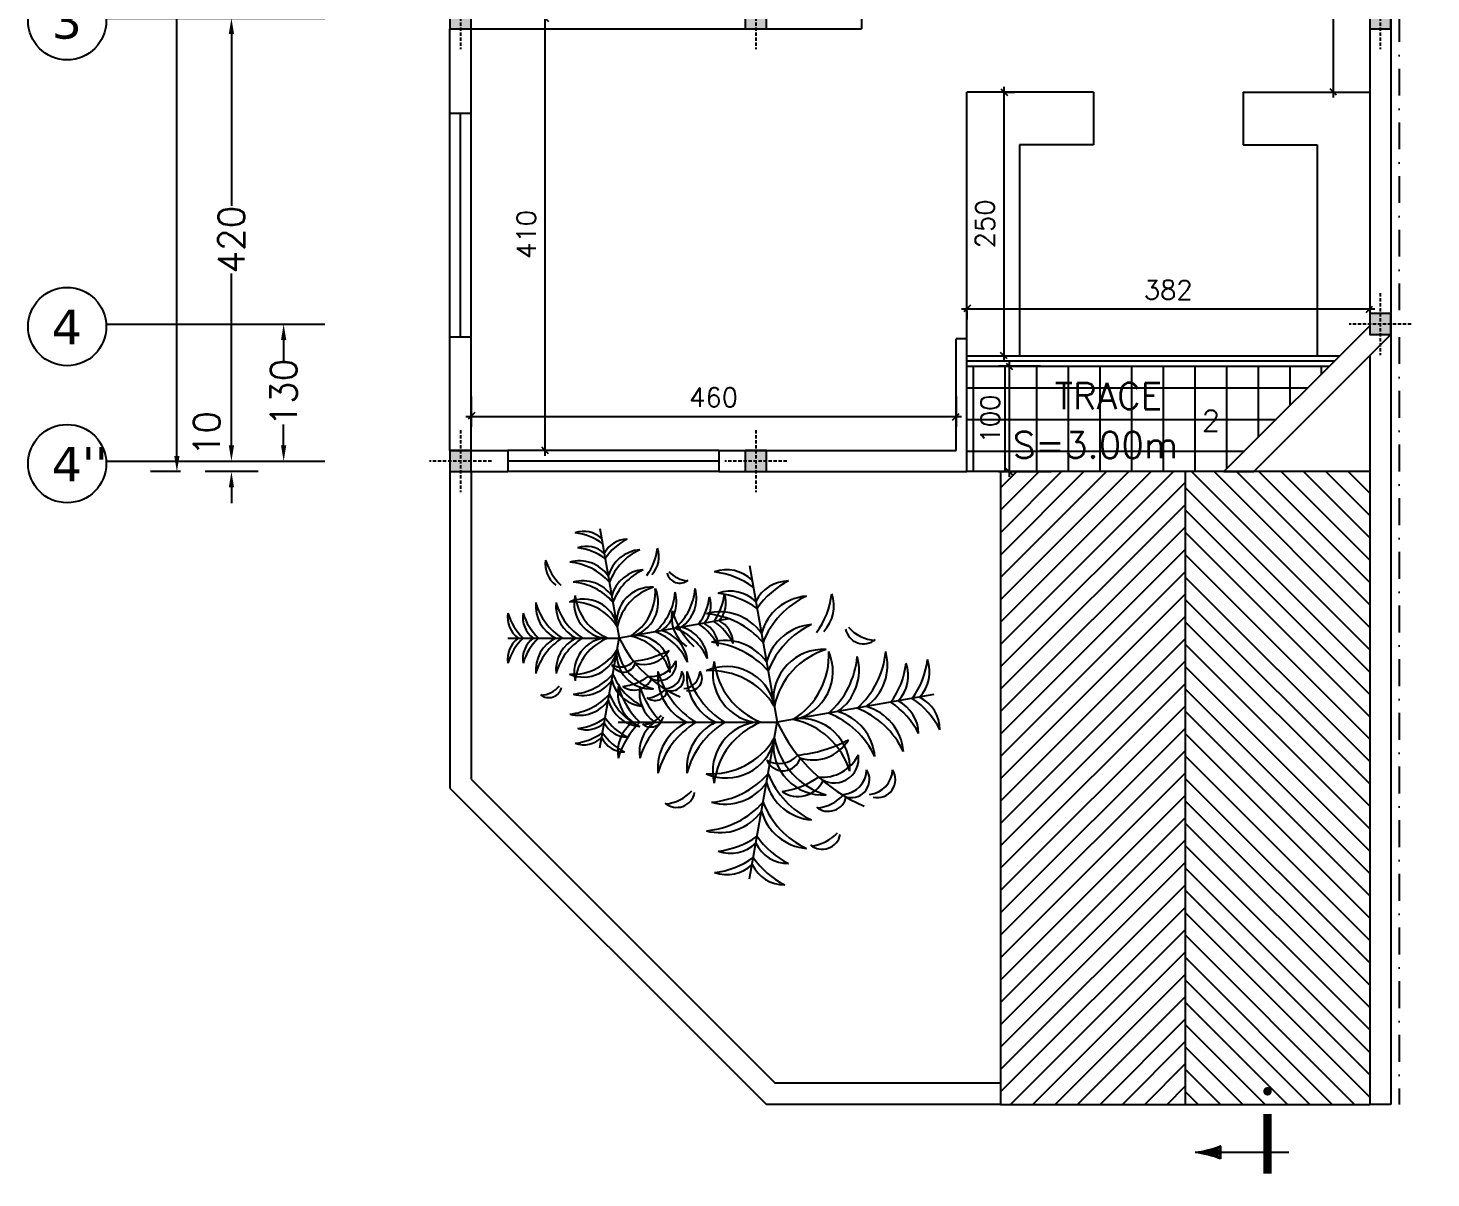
# Model space of a CAD drawing. Header units: millimetres. Extents: x -231 to 30223, y -7037 to 7120.
# Drawn here: x 2040 to 3370, y 3473 to 4563 of the extents above; entities that cross this region are included whole.
import ezdxf

# ---------------------------------------------------------------- set-up
doc = ezdxf.new("R2010")
doc.units = ezdxf.units.MM
for name, pattern in [('CENTER', [2, 1.25, -0.25, 0.25, -0.25]), ('DASHDOTX2', [50.8, 25.4, -12.7, 0, -12.7]), ('HIDDEN2', [4.7625, 3.175, -1.5875]), ('ZIGZAG', [0])]:
    doc.linetypes.add(name, pattern=pattern)
for name, color, linetype in [('1', 1, 'Continuous'), ('2', 2, 'Continuous'), ('3', 3, 'Continuous'), ('5', 7, 'Continuous'), ('ax', 1, 'DASHDOTX2'), ('AXIS', 1, 'CENTER'), ('DIM', 1, 'Continuous'), ('ETC', 2, 'Continuous'), ('hid', 1, 'HIDDEN2'), ('RND', 1, 'Continuous'), ('TXT', 121, 'Continuous')]:
    doc.layers.add(name, color=color, linetype=linetype)
doc.styles.add('KATEB', font='verdana.ttf')
doc.styles.add('ROMANS', font='romans.shx')
doc.dimstyles.new('dim1.100e', dxfattribs={"dimscale": 100, "dimtxt": 0.18, "dimasz": 0.07, "dimexe": 0.1, "dimexo": 0.1, "dimgap": 0.09, "dimtad": 1, "dimdec": 0, "dimzin": 9, "dimdsep": 46, "dimtxsty": 'ROMANS', "dimblk1": 'OBLIQUE', "dimblk2": 'OBLIQUE', "dimsah": 1, "dimcen": 0.1, "dimdle": 0.05, "dimclrd": 8, "dimclre": 8, "dimclrt": 81, "dimadec": 0, "dimazin": 0, "dimtfac": 1, "dimtdec": 0, "dimtix": 1, "dimtofl": 0, "dimtmove": 0, "dimatfit": 0, "dimldrblk": 'OBLIQUE', "dimfxl": 1, "dimtolj": 1, "dimtzin": 0, "dimarcsym": 0})
doc.dimstyles.get("Standard").update_dxf_attribs({"dimtxt": 25, "dimasz": 15, "dimexe": 25, "dimexo": 25, "dimgap": 0, "dimtad": 0, "dimdec": 0, "dimzin": 0, "dimdsep": 46, "dimtxsty": 'ROMANS', "dimcen": 0, "dimclrd": 13, "dimclre": 1, "dimclrt": 3, "dimadec": 0, "dimazin": 0, "dimtfac": 1, "dimtdec": 0, "dimtix": 1, "dimtofl": 0, "dimtmove": 2, "dimatfit": 3, "dimfxl": 1, "dimtolj": 1, "dimtzin": 0, "dimarcsym": 0})

# ---------------------------------------------------------------- blocks, each defined once
blk = doc.blocks.new('*X15')
at = {"color": 0}
for p, q in [((-30826.682, -13257.639), (-30826.653, -13257.61)), ((-30826.678, -13257.62), (-30826.653, -13257.595)), ((-30826.674, -13257.601), (-30826.653, -13257.581)), ((-30826.729, -13257.784), (-30826.653, -13257.709)), ((-30826.72, -13257.761), (-30826.653, -13257.694)), ((-30826.712, -13257.739), (-30826.653, -13257.68)), ((-30826.705, -13257.718), (-30826.653, -13257.666)), ((-30826.699, -13257.697), (-30826.653, -13257.652)), ((-30826.699, -13257.783), (-30826.653, -13257.737)), ((-30826.693, -13257.677), (-30826.653, -13257.638)), ((-30826.687, -13257.658), (-30826.653, -13257.624)), ((-30826.685, -13257.783), (-30826.653, -13257.751))]:
    blk.add_line(p, q, dxfattribs=at)
blk = doc.blocks.new('SECL')
at = {"layer": 'ETC', "color": 6}
blk.add_line((20.2, -36.3), (-68.7, -36.3), dxfattribs=at)
at = {"layer": 'ETC'}
blk.add_line((-44.4, -42.4), (-44.4, -30.3), dxfattribs=at)
at = {"layer": 'ETC', "const_width": 4.04}
blk.add_lwpolyline([(0, 19.6, 1), (0, 23.6, 1)], format="xyb", close=True, dxfattribs=at)
at = {"layer": 'ETC', "const_width": 8.08}
blk.add_lwpolyline([(0, 0), (0, -56.5)], dxfattribs=at)
at = {"layer": 'ETC'}
for centre, start, end in [((-80.6, 62.8), 276.8503, 291.2221), ((-80.6, -135.5), 68.7779, 83.1497)]:
    blk.add_arc(centre, 99.8, start, end, dxfattribs=at)
at = {"layer": 'ETC', "yscale": 80.77655129844682, "zscale": 80.77655129844682, "rotation": 89.99999999999727}
for p, xscale in [((-1070962.4, -2490107.1), -80.77655129844682), ((-1070962.4, 2490034.4), 80.77655129844682)]:
    blk.add_blockref('*X15', p, dxfattribs=dict(at, xscale=xscale))
blk = doc.blocks.new('SHR-PLAN')
at = {"color": 0, "linetype": 'ZIGZAG'}
for p in [(-0.0434, 0.5179), (0.4862, 0.1471), (-0.4212, 0.0677), (-0.0434, -0.3826)]:
    blk.add_line(p, (0.036, 0.0677), dxfattribs=at)
for centre, radius, start, end in [((-0.109, 0.4002), 0.1055, 46.29, 109.6243), ((-0.1719, 0.2637), 0.2375, 54.0763, 83.3794), ((-0.0982, 0.3388), 0.1055, 46.29, 109.6243), ((0.0693, 0.3683), 0.1055, 90.3757, 153.71), ((0.1751, 0.2615), 0.2375, 116.6206, 145.9237), ((-0.161, 0.2023), 0.2375, 54.0763, 83.3794), ((0.132, 0.2845), 0.1462, 94.6063, 164.7511), ((0.2236, 0.2081), 0.245, 114.9634, 158.6288), ((-0.0431, 0.4646), 0.2375, 324.0763, 353.3794), ((0.0934, 0.4018), 0.1055, 316.29, 19.6243), ((-0.162, 0.3705), 0.1055, 170.3757, 233.71), ((-0.0384, 0.4561), 0.2375, 196.6206, 225.9237), ((-0.1284, 0.2386), 0.1462, 35.2489, 105.3937), ((-0.1884, 0.1354), 0.245, 41.3712, 85.0366), ((0.1464, 0.2026), 0.1462, 94.6063, 164.7511), ((0.2381, 0.1262), 0.245, 114.9634, 158.6288), ((0.2843, 0.3456), 0.0526, 191.2525, 310.258), ((0.3259, 0.4169), 0.1144, 221.7893, 265.382), ((-0.114, 0.1567), 0.1462, 35.2489, 105.3937), ((-0.174, 0.0535), 0.245, 41.3712, 85.0366), ((-0.0068, 0.2089), 0.1425, 166.3654, 266.5741), ((0.0688, 0.268), 0.2155, 186.8122, 248.3335), ((0.1676, 0.1343), 0.1425, 86.3654, 186.5741), ((0.2389, 0.0702), 0.2155, 106.8122, 168.3335), ((-0.0311, 0.2593), 0.2155, 301.6665, 3.1878), ((0.0536, 0.2141), 0.1425, 283.4259, 23.6346), ((0.0218, 0.2776), 0.245, 311.3712, 355.0366), ((0.125, 0.2176), 0.1462, 305.2489, 15.3937), ((0.1037, 0.292), 0.245, 311.3712, 355.0366), ((0.2069, 0.2321), 0.1462, 305.2489, 15.3937), ((0.232, 0.2755), 0.2375, 324.0763, 353.3794), ((0.3685, 0.2127), 0.1055, 316.29, 19.6243), ((-0.1609, 0.1999), 0.1462, 174.6063, 244.7511), ((-0.0697, 0.2769), 0.245, 194.9634, 238.6288), ((-0.0777, 0.1999), 0.1462, 174.6063, 244.7511), ((0.0135, 0.2769), 0.245, 194.9634, 238.6288), ((-0.1105, 0.0853), 0.1425, 13.4259, 113.6346), ((-0.1556, 0.0006), 0.2155, 31.6665, 93.1878), ((0.1705, 0.2647), 0.2375, 324.0763, 353.3794), ((0.3071, 0.2019), 0.1055, 316.29, 19.6243), ((-0.3167, 0.1527), 0.1055, 170.3757, 233.71), ((-0.1931, 0.2383), 0.2375, 196.6206, 225.9237), ((-0.2543, 0.1527), 0.1055, 170.3757, 233.71), ((-0.1308, 0.2383), 0.2375, 196.6206, 225.9237), ((0.2298, -0.0714), 0.2375, 26.6206, 55.9237), ((0.3366, 0.0343), 0.1055, 0.3757, 63.71), ((0.2912, -0.0606), 0.2375, 26.6206, 55.9237), ((0.3981, 0.0452), 0.1055, 0.3757, 63.71), ((0.0944, -0.1344), 0.245, 24.9634, 68.6288), ((0.1709, -0.0428), 0.1462, 4.6063, 74.7511), ((0.1763, -0.12), 0.245, 24.9634, 68.6288), ((0.2528, -0.0283), 0.1462, 4.6063, 74.7511), ((-0.3167, -0.0174), 0.1055, 126.29, 189.6243), ((-0.1931, -0.103), 0.2375, 134.0763, 163.3794), ((-0.2543, -0.0174), 0.1055, 126.29, 189.6243), ((-0.1308, -0.103), 0.2375, 134.0763, 163.3794), ((-0.1609, -0.0645), 0.1462, 115.2489, 185.3937), ((-0.0697, -0.1415), 0.245, 121.3712, 165.0366), ((-0.0777, -0.0645), 0.1462, 115.2489, 185.3937), ((0.0135, -0.1415), 0.245, 121.3712, 165.0366), ((-0.0068, -0.0735), 0.1425, 93.4259, 193.6346), ((0.0688, -0.1326), 0.2155, 111.6665, 173.1878), ((0.4819, 0.2801), 0.4939, 205.4772, 246.6585), ((0.0385, -0.1353), 0.2155, 16.8122, 78.3335), ((0.1026, -0.0639), 0.1425, 356.3654, 96.5741), ((-0.1556, 0.1348), 0.2155, 266.8122, 328.3336), ((-0.1105, 0.0501), 0.1425, 246.3654, 346.5741), ((0.1676, 0.0011), 0.1425, 173.4259, 273.6346), ((0.2389, 0.0652), 0.2155, 191.6665, 253.1878), ((0.0586, 0.358), 0.3862, 275.4007, 298.139), ((0.1388, 0.0778), 0.1184, 251.4477, 329.3672), ((0.0414, 0.0206), 0.0713, 240.4398, 318.6694), ((0.0531, -0.0203), 0.0515, 204.2258, 345.1279), ((0.1665, 0.0243), 0.1143, 263.7536, 334.0971), ((0.2001, -0.0366), 0.07, 228.8744, 8.9763), ((-0.174, 0.0819), 0.245, 274.9634, 318.6288), ((0.2381, 0.0092), 0.245, 201.3712, 245.0366), ((0.2198, -0.067), 0.0732, 275.1845, 358.654), ((0.2492, -0.097), 0.0521, 257.0577, 32.8532), ((0.2943, -0.067), 0.0732, 275.1845, 358.654), ((0.3237, -0.097), 0.0521, 257.0577, 32.8532), ((-0.114, -0.0213), 0.1462, 254.6063, 324.7511), ((0.1464, -0.0672), 0.1462, 195.2489, 265.3937), ((0.0961, -0.066), 0.0795, 234.9865, 334.4034), ((0.0204, 0.0955), 0.2286, 277.5759, 305.8942), ((-0.2527, -0.1243), 0.0526, 229.742, 348.7475), ((-0.2944, -0.0531), 0.1144, 274.618, 318.2106), ((0.1828, -0.1357), 0.0526, 229.742, 348.7475), ((0.1412, -0.0645), 0.1144, 274.618, 318.2106), ((-0.1884, 0), 0.245, 274.9634, 318.6288), ((-0.1284, -0.1032), 0.1462, 254.6063, 324.7511), ((0.132, -0.1491), 0.1462, 195.2489, 265.3937), ((0.2236, -0.0727), 0.245, 201.3712, 245.0366), ((-0.161, -0.0669), 0.2375, 276.6207, 305.9237), ((-0.0982, -0.2034), 0.1055, 250.3757, 313.71), ((0.0693, -0.233), 0.1055, 206.29, 269.6243), ((0.1751, -0.1262), 0.2375, 214.0763, 243.3793), ((0.1656, -0.2446), 0.0526, 229.742, 348.7475), ((0.124, -0.1734), 0.1144, 274.618, 318.2106), ((-0.1719, -0.1283), 0.2375, 276.6207, 305.9237), ((0.1642, -0.1876), 0.2375, 214.0763, 243.3793), ((-0.109, -0.2649), 0.1055, 250.3757, 313.71), ((0.0585, -0.2944), 0.1055, 206.29, 269.6243)]:
    blk.add_arc(centre, radius, start, end, dxfattribs=at)
blk = doc.blocks.new('_Oblique')
at = {"layer": 'AXIS', "color": 0, "lineweight": -2}
blk.add_line((-0.5, -0.5), (0.5, 0.5), dxfattribs=at)
blk = doc.blocks.new('*D65')
at = {"layer": '2', "color": 8, "lineweight": -2, "transparency": 16777216}
for p, q in [((2970.6, 4247.4), (2970.6, 4137.4)), ((3000.4, 4242.4), (2960.6, 4242.4)), ((3010.3, 4142.4), (2960.6, 4142.4))]:
    blk.add_line(p, q, dxfattribs=at)
at = {"layer": '2', "color": 8, "lineweight": -2, "transparency": 16777216, "xscale": 7.000000000000001, "yscale": 7.000000000000001, "zscale": 7.000000000000001}
for p, rotation in [((2970.6, 4242.4), 90), ((2970.6, 4142.4), 270)]:
    blk.add_blockref('_Oblique', p, dxfattribs=dict(at, rotation=rotation))
at = {"layer": '2', "color": 81, "transparency": 16777216, "insert": (2952.6, 4192.4), "char_height": 18, "attachment_point": 5, "rotation": 90, "style": 'ROMANS'}
blk.add_mtext('\\A1;100', dxfattribs=at)
blk = doc.blocks.new('*D51')
at = {"layer": '2', "color": 1, "lineweight": -2, "transparency": 16777216}
for p, q in [((-78844.8, 9664.3), (-78844.8, 9685.7)), ((-78764.8, 9490.6), (-78764.8, 9685.7))]:
    blk.add_line(p, q, dxfattribs=at)
at = {"layer": '2', "color": 13, "lineweight": -2, "transparency": 16777216}
for p, q in [((-78829.8, 9660.7), (-78825, 9660.7)), ((-78779.8, 9660.7), (-78784.5, 9660.7))]:
    blk.add_line(p, q, dxfattribs=at)
at = {"layer": '2', "color": 13, "transparency": 16777216}
for points in [[(-78829.8, 9663.2), (-78829.8, 9658.2), (-78844.8, 9660.7)], [(-78779.8, 9663.2), (-78779.8, 9658.2), (-78764.8, 9660.7)]]:
    blk.add_solid(points, dxfattribs=at)
at = {"layer": '2', "color": 3, "transparency": 16777216, "insert": (-78804.8, 9660.7), "char_height": 25, "attachment_point": 5, "style": 'ROMANS'}
blk.add_mtext('\\A1;80', dxfattribs=at)
blk = doc.blocks.new('*D50')
at = {"layer": '2', "color": 1, "lineweight": -2, "transparency": 16777216}
blk.add_line((-78474.8, 9589), (-78474.8, 9614), dxfattribs=at)
at = {"layer": '2', "color": 13, "lineweight": -2, "transparency": 16777216}
for p, q in [((-78459.8, 9589), (-78351.9, 9589)), ((-78179.8, 9589), (-78287.6, 9589))]:
    blk.add_line(p, q, dxfattribs=at)
at = {"layer": '2', "color": 13, "transparency": 16777216}
for points in [[(-78459.8, 9591.5), (-78459.8, 9586.5), (-78474.8, 9589)], [(-78179.8, 9591.5), (-78179.8, 9586.5), (-78164.8, 9589)]]:
    blk.add_solid(points, dxfattribs=at)
at = {"layer": '2', "color": 3, "transparency": 16777216, "insert": (-78319.8, 9589), "char_height": 25, "attachment_point": 5, "style": 'ROMANS'}
blk.add_mtext('\\A1;310', dxfattribs=at)
blk = doc.blocks.new('*D49')
at = {"layer": 'DIM', "color": 1, "lineweight": -2, "transparency": 16777216}
blk.add_line((-77864.8, 9548), (-77864.8, 9614), dxfattribs=at)
at = {"layer": 'DIM', "color": 13, "lineweight": -2, "transparency": 16777216}
for p, q in [((-77897.8, 9589), (-77912.8, 9589)), ((-77849.8, 9589), (-77834.8, 9589))]:
    blk.add_line(p, q, dxfattribs=at)
at = {"layer": 'DIM', "color": 13, "transparency": 16777216}
for points in [[(-77897.8, 9591.5), (-77897.8, 9586.5), (-77882.8, 9589)], [(-77849.8, 9591.5), (-77849.8, 9586.5), (-77864.8, 9589)]]:
    blk.add_solid(points, dxfattribs=at)
at = {"layer": 'DIM', "color": 3, "transparency": 16777216, "insert": (-77873.8, 9589), "char_height": 25, "attachment_point": 5, "style": 'ROMANS'}
blk.add_mtext('\\A1;18', dxfattribs=at)
blk = doc.blocks.new('*D48')
at = {"layer": 'DIM', "color": 1, "lineweight": -2, "transparency": 16777216}
for p, q in [((-77872.8, 9516.3), (-77872.8, 9546.7)), ((-77864.8, 9518.8), (-77864.8, 9546.7))]:
    blk.add_line(p, q, dxfattribs=at)
at = {"layer": 'DIM', "color": 13, "lineweight": -2, "transparency": 16777216}
for p, q in [((-77887.8, 9521.7), (-77902.8, 9521.7)), ((-77849.8, 9521.7), (-77834.8, 9521.7))]:
    blk.add_line(p, q, dxfattribs=at)
at = {"layer": 'DIM', "color": 13, "transparency": 16777216}
for points in [[(-77887.8, 9524.2), (-77887.8, 9519.2), (-77872.8, 9521.7)], [(-77849.8, 9524.2), (-77849.8, 9519.2), (-77864.8, 9521.7)]]:
    blk.add_solid(points, dxfattribs=at)
at = {"layer": 'DIM', "color": 3, "transparency": 16777216, "insert": (-77992.6, 9497.1), "char_height": 25, "attachment_point": 5, "style": 'ROMANS'}
blk.add_mtext('\\A1;JOINT 8CM ', dxfattribs=at)
blk = doc.blocks.new('*D47')
at = {"layer": 'DIM', "color": 1, "lineweight": -2, "transparency": 16777216}
for p, q in [((-78764.8, 9490.6), (-78764.8, 9685.7)), ((-77864.8, 9608.4), (-77864.8, 9685.7))]:
    blk.add_line(p, q, dxfattribs=at)
at = {"layer": 'DIM', "color": 13, "lineweight": -2, "transparency": 16777216}
for p, q in [((-78749.8, 9660.7), (-78346.9, 9660.7)), ((-77879.8, 9660.7), (-78282.6, 9660.7))]:
    blk.add_line(p, q, dxfattribs=at)
at = {"layer": 'DIM', "color": 13, "transparency": 16777216}
for points in [[(-78749.8, 9663.2), (-78749.8, 9658.2), (-78764.8, 9660.7)], [(-77879.8, 9663.2), (-77879.8, 9658.2), (-77864.8, 9660.7)]]:
    blk.add_solid(points, dxfattribs=at)
at = {"layer": 'DIM', "color": 3, "transparency": 16777216, "insert": (-78314.8, 9660.7), "char_height": 25, "attachment_point": 5, "style": 'ROMANS'}
blk.add_mtext('\\A1;900', dxfattribs=at)
blk = doc.blocks.new('*D46')
at = {"layer": 'DIM', "color": 1, "lineweight": -2, "transparency": 16777216}
blk.add_line((-77872.8, 9516.3), (-77872.8, 9546.7), dxfattribs=at)
at = {"layer": 'DIM', "color": 13, "lineweight": -2, "transparency": 16777216}
for p, q in [((-78749.8, 9521.7), (-78350.9, 9521.7)), ((-77887.8, 9521.7), (-78286.6, 9521.7))]:
    blk.add_line(p, q, dxfattribs=at)
at = {"layer": 'DIM', "color": 13, "transparency": 16777216}
for points in [[(-78749.8, 9524.2), (-78749.8, 9519.2), (-78764.8, 9521.7)], [(-77887.8, 9524.2), (-77887.8, 9519.2), (-77872.8, 9521.7)]]:
    blk.add_solid(points, dxfattribs=at)
at = {"layer": 'DIM', "color": 3, "transparency": 16777216, "insert": (-78318.8, 9521.7), "char_height": 25, "attachment_point": 5, "style": 'ROMANS'}
blk.add_mtext('\\A1;892', dxfattribs=at)
blk = doc.blocks.new('*D45')
at = {"layer": '2', "color": 1, "lineweight": -2, "transparency": 16777216}
for p, q in [((-78754.8, 9614.3), (-78754.8, 9564)), ((-78474.8, 9614.3), (-78474.8, 9564))]:
    blk.add_line(p, q, dxfattribs=at)
at = {"layer": '2', "color": 13, "lineweight": -2, "transparency": 16777216}
for p, q in [((-78739.8, 9589), (-78646.9, 9589)), ((-78489.8, 9589), (-78582.6, 9589))]:
    blk.add_line(p, q, dxfattribs=at)
at = {"layer": '2', "color": 13, "transparency": 16777216}
for points in [[(-78739.8, 9591.5), (-78739.8, 9586.5), (-78754.8, 9589)], [(-78489.8, 9591.5), (-78489.8, 9586.5), (-78474.8, 9589)]]:
    blk.add_solid(points, dxfattribs=at)
at = {"layer": '2', "color": 3, "transparency": 16777216, "insert": (-78614.8, 9589), "char_height": 25, "attachment_point": 5, "style": 'ROMANS'}
blk.add_mtext('\\A1;280', dxfattribs=at)
blk = doc.blocks.new('*D44')
at = {"layer": '2', "color": 1, "lineweight": -2, "transparency": 16777216}
for p, q in [((-78764.8, 9570.6), (-78764.8, 9614)), ((-78754.8, 9614.3), (-78754.8, 9564))]:
    blk.add_line(p, q, dxfattribs=at)
at = {"layer": '2', "color": 13, "lineweight": -2, "transparency": 16777216}
for p, q in [((-78779.8, 9589), (-78794.8, 9589)), ((-78739.8, 9589), (-78724.8, 9589))]:
    blk.add_line(p, q, dxfattribs=at)
at = {"layer": '2', "color": 13, "transparency": 16777216}
for points in [[(-78779.8, 9591.5), (-78779.8, 9586.5), (-78764.8, 9589)], [(-78739.8, 9591.5), (-78739.8, 9586.5), (-78754.8, 9589)]]:
    blk.add_solid(points, dxfattribs=at)
at = {"layer": '2', "color": 3, "transparency": 16777216, "insert": (-78722.5, 9611.4), "char_height": 25, "attachment_point": 5, "style": 'ROMANS'}
blk.add_mtext('\\A1;10', dxfattribs=at)
blk = doc.blocks.new('*D43')
at = {"layer": 'DIM', "color": 13, "lineweight": -2, "transparency": 16777216}
for p, q in [((-78149.8, 9589), (-78055.9, 9589)), ((-77897.8, 9589), (-77991.6, 9589))]:
    blk.add_line(p, q, dxfattribs=at)
at = {"layer": 'DIM', "color": 13, "transparency": 16777216}
for points in [[(-78149.8, 9591.5), (-78149.8, 9586.5), (-78164.8, 9589)], [(-77897.8, 9591.5), (-77897.8, 9586.5), (-77882.8, 9589)]]:
    blk.add_solid(points, dxfattribs=at)
at = {"layer": 'DIM', "color": 3, "transparency": 16777216, "insert": (-78023.8, 9589), "char_height": 25, "attachment_point": 5, "style": 'ROMANS'}
blk.add_mtext('\\A1;282', dxfattribs=at)
blk = doc.blocks.new('*D42')
at = {"layer": '2', "color": 1, "lineweight": -2, "transparency": 16777216}
for p, q in [((-79022, 9420.6), (-79048.7, 9420.6)), ((-79020.4, 8020.6), (-79048.7, 8020.6))]:
    blk.add_line(p, q, dxfattribs=at)
at = {"layer": '2', "color": 13, "lineweight": -2, "transparency": 16777216}
for p, q in [((-79023.7, 9405.6), (-79023.7, 8662.9)), ((-79023.7, 8035.6), (-79023.7, 8578.3))]:
    blk.add_line(p, q, dxfattribs=at)
at = {"layer": '2', "color": 13, "transparency": 16777216}
for points in [[(-79026.2, 9405.6), (-79021.2, 9405.6), (-79023.7, 9420.6)], [(-79026.2, 8035.6), (-79021.2, 8035.6), (-79023.7, 8020.6)]]:
    blk.add_solid(points, dxfattribs=at)
at = {"layer": '2', "color": 3, "transparency": 16777216, "insert": (-79023.7, 8620.6), "char_height": 25, "attachment_point": 5, "rotation": 90, "style": 'ROMANS'}
blk.add_mtext('\\A1;1400', dxfattribs=at)
blk = doc.blocks.new('*D41')
at = {"layer": '2', "color": 13, "lineweight": -2, "transparency": 16777216}
for p, q in [((-78972, 8045.6), (-78972, 8060.6)), ((-78972, 8005.6), (-78972, 7990.6))]:
    blk.add_line(p, q, dxfattribs=at)
at = {"layer": '2', "color": 1, "lineweight": -2, "transparency": 16777216}
blk.add_line((-78946.5, 8020.6), (-78997, 8020.6), dxfattribs=at)
at = {"layer": '2', "color": 13, "transparency": 16777216}
for points in [[(-78974.5, 8045.6), (-78969.5, 8045.6), (-78972, 8030.6)], [(-78974.5, 8005.6), (-78969.5, 8005.6), (-78972, 8020.6)]]:
    blk.add_solid(points, dxfattribs=at)
at = {"layer": '2', "color": 3, "transparency": 16777216, "insert": (-78995.4, 8056.7), "char_height": 25, "attachment_point": 5, "rotation": 90, "style": 'ROMANS'}
blk.add_mtext('\\A1;10', dxfattribs=at)
blk = doc.blocks.new('*D40')
at = {"layer": '2', "color": 13, "lineweight": -2, "transparency": 16777216}
for p, q in [((-78972, 8795.6), (-78972, 8662.7)), ((-78972, 8465.6), (-78972, 8598.5))]:
    blk.add_line(p, q, dxfattribs=at)
at = {"layer": '2', "color": 1, "lineweight": -2, "transparency": 16777216}
blk.add_line((-78908.2, 8450.6), (-78997, 8450.6), dxfattribs=at)
at = {"layer": '2', "color": 13, "transparency": 16777216}
for points in [[(-78974.5, 8795.6), (-78969.5, 8795.6), (-78972, 8810.6)], [(-78974.5, 8465.6), (-78969.5, 8465.6), (-78972, 8450.6)]]:
    blk.add_solid(points, dxfattribs=at)
at = {"layer": '2', "color": 3, "transparency": 16777216, "insert": (-78972, 8630.6), "char_height": 25, "attachment_point": 5, "rotation": 90, "style": 'ROMANS'}
blk.add_mtext('\\A1;360', dxfattribs=at)
blk = doc.blocks.new('*D39')
at = {"layer": '2', "color": 1, "lineweight": -2, "transparency": 16777216}
blk.add_line((-78908.2, 8450.6), (-78997, 8450.6), dxfattribs=at)
at = {"layer": '2', "color": 13, "lineweight": -2, "transparency": 16777216}
for p, q in [((-78972, 8435.6), (-78972, 8272.7)), ((-78972, 8045.6), (-78972, 8208.5))]:
    blk.add_line(p, q, dxfattribs=at)
at = {"layer": '2', "color": 13, "transparency": 16777216}
for points in [[(-78974.5, 8435.6), (-78969.5, 8435.6), (-78972, 8450.6)], [(-78974.5, 8045.6), (-78969.5, 8045.6), (-78972, 8030.6)]]:
    blk.add_solid(points, dxfattribs=at)
at = {"layer": '2', "color": 3, "transparency": 16777216, "insert": (-78972, 8240.6), "char_height": 25, "attachment_point": 5, "rotation": 90, "style": 'ROMANS'}
blk.add_mtext('\\A1;420', dxfattribs=at)
blk = doc.blocks.new('*D38')
at = {"layer": '2', "color": 13, "lineweight": -2, "transparency": 16777216}
for p, q in [((-78972, 9395.6), (-78972, 9142.1)), ((-78972, 8825.6), (-78972, 9079))]:
    blk.add_line(p, q, dxfattribs=at)
at = {"layer": '2', "color": 13, "transparency": 16777216}
for points in [[(-78974.5, 9395.6), (-78969.5, 9395.6), (-78972, 9410.6)], [(-78974.5, 8825.6), (-78969.5, 8825.6), (-78972, 8810.6)]]:
    blk.add_solid(points, dxfattribs=at)
at = {"layer": '2', "color": 3, "transparency": 16777216, "insert": (-78972, 9110.6), "char_height": 25, "attachment_point": 5, "rotation": 90, "style": 'ROMANS'}
blk.add_mtext('\\A1;600', dxfattribs=at)
blk = doc.blocks.new('*D37')
at = {"layer": '2', "color": 13, "lineweight": -2, "transparency": 16777216}
for p, q in [((-78972, 9435.6), (-78972, 9450.6)), ((-78972, 9395.6), (-78972, 9380.6))]:
    blk.add_line(p, q, dxfattribs=at)
at = {"layer": '2', "color": 1, "lineweight": -2, "transparency": 16777216}
blk.add_line((-78946.5, 9420.6), (-78997, 9420.6), dxfattribs=at)
at = {"layer": '2', "color": 13, "transparency": 16777216}
for points in [[(-78974.5, 9435.6), (-78969.5, 9435.6), (-78972, 9420.6)], [(-78974.5, 9395.6), (-78969.5, 9395.6), (-78972, 9410.6)]]:
    blk.add_solid(points, dxfattribs=at)
at = {"layer": '2', "color": 3, "transparency": 16777216, "insert": (-78994.6, 9386.4), "char_height": 25, "attachment_point": 5, "rotation": 90, "style": 'ROMANS'}
blk.add_mtext('\\A1;10', dxfattribs=at)
blk = doc.blocks.new('14')
at = {"layer": '2'}
h = blk.add_hatch(color=256, dxfattribs=at)
h.paths.add_polyline_path([(0, 10), (-10, 10), (-10, 0), (0, 0)])
h.paths.add_polyline_path([(0, 0), (10, 0), (10, 10), (0, 10)])
h.paths.add_polyline_path([(0, -10), (10, -10), (10, 0), (0, 0)])
h.paths.add_polyline_path([(0, 0), (-10, 0), (-10, -10), (0, -10)])
blk.add_lwpolyline([(10, -10), (10, 10), (-10, 10), (-10, -10)], close=True)
at = {"layer": 'hid'}
for p, q in [((0, 29.4), (0, -29.4)), ((29.4, 0), (-29.4, 0))]:
    blk.add_line(p, q, dxfattribs=at)
blk = doc.blocks.new('*D36')
at = {"layer": '2', "color": 1, "lineweight": -2, "transparency": 16777216}
for p, q in [((-78911.7, 8160.6), (-78897.5, 8160.6)), ((-78911.7, 8030.6), (-78897.5, 8030.6))]:
    blk.add_line(p, q, dxfattribs=at)
at = {"layer": '2', "color": 13, "lineweight": -2, "transparency": 16777216}
for p, q in [((-78922.5, 8145.6), (-78922.5, 8126)), ((-78922.5, 8045.6), (-78922.5, 8065.2))]:
    blk.add_line(p, q, dxfattribs=at)
at = {"layer": '2', "color": 13, "transparency": 16777216}
for points in [[(-78925, 8145.6), (-78920, 8145.6), (-78922.5, 8160.6)], [(-78925, 8045.6), (-78920, 8045.6), (-78922.5, 8030.6)]]:
    blk.add_solid(points, dxfattribs=at)
at = {"layer": '2', "color": 3, "transparency": 16777216, "insert": (-78922.5, 8095.6), "char_height": 25, "attachment_point": 5, "rotation": 90, "style": 'ROMANS'}
blk.add_mtext('\\A1;130', dxfattribs=at)
blk = doc.blocks.new('*D76')
at = {"color": 8, "lineweight": -2, "transparency": 16777216}
for p, q in [((2925.4, 4296.8), (3317.4, 4296.8)), ((2930.4, 4294.9), (2930.4, 4286.8)), ((3312.4, 4294.9), (3312.4, 4286.8))]:
    blk.add_line(p, q, dxfattribs=at)
at = {"color": 8, "lineweight": -2, "transparency": 16777216, "xscale": 7.000000000000001, "yscale": 7.000000000000001, "zscale": 7.000000000000001, "rotation": 180}
blk.add_blockref('_Oblique', (2930.4, 4296.8), dxfattribs=at)
at = {"color": 8, "lineweight": -2, "transparency": 16777216, "xscale": 7.000000000000001, "yscale": 7.000000000000001, "zscale": 7.000000000000001}
blk.add_blockref('_Oblique', (3312.4, 4296.8), dxfattribs=at)
at = {"color": 81, "transparency": 16777216, "insert": (3121.4, 4314.8), "char_height": 18, "attachment_point": 5, "style": 'ROMANS'}
blk.add_mtext('\\A1;382', dxfattribs=at)
blk = doc.blocks.new('*D77')
at = {"color": 8, "lineweight": -2, "transparency": 16777216}
for p, q in [((2965.4, 4502.4), (2975.7, 4502.4)), ((2965.7, 4247.4), (2965.7, 4507.4)), ((2965.4, 4252.4), (2975.7, 4252.4))]:
    blk.add_line(p, q, dxfattribs=at)
at = {"color": 8, "lineweight": -2, "transparency": 16777216, "xscale": 7.000000000000001, "yscale": 7.000000000000001, "zscale": 7.000000000000001}
for p, rotation in [((2965.7, 4502.4), 90), ((2965.7, 4252.4), 270)]:
    blk.add_blockref('_Oblique', p, dxfattribs=dict(at, rotation=rotation))
at = {"color": 81, "transparency": 16777216, "insert": (2947.7, 4377.4), "char_height": 18, "attachment_point": 5, "rotation": 90, "style": 'ROMANS'}
blk.add_mtext('\\A1;250', dxfattribs=at)
blk = doc.blocks.new('*D79')
at = {"color": 8, "lineweight": -2, "transparency": 16777216}
blk.add_line((2530.8, 4157.4), (2530.8, 4577.4), dxfattribs=at)
at = {"color": 8, "lineweight": -2, "transparency": 16777216, "xscale": 7.000000000000001, "yscale": 7.000000000000001, "zscale": 7.000000000000001}
for p, rotation in [((2530.8, 4572.4), 90), ((2530.8, 4162.4), 270)]:
    blk.add_blockref('_Oblique', p, dxfattribs=dict(at, rotation=rotation))
at = {"color": 81, "transparency": 16777216, "insert": (2512.8, 4367.4), "char_height": 18, "attachment_point": 5, "rotation": 90, "style": 'ROMANS'}
blk.add_mtext('\\A1;410', dxfattribs=at)
blk = doc.blocks.new('*D80')
at = {"color": 8, "lineweight": -2, "transparency": 16777216}
for p, q in [((2460.4, 4213.6), (2460.4, 4184.9)), ((2920.4, 4213.6), (2920.4, 4184.9)), ((2455.4, 4194.9), (2925.4, 4194.9))]:
    blk.add_line(p, q, dxfattribs=at)
at = {"color": 8, "lineweight": -2, "transparency": 16777216, "xscale": 7.000000000000001, "yscale": 7.000000000000001, "zscale": 7.000000000000001, "rotation": 180}
blk.add_blockref('_Oblique', (2460.4, 4194.9), dxfattribs=at)
at = {"color": 8, "lineweight": -2, "transparency": 16777216, "xscale": 7.000000000000001, "yscale": 7.000000000000001, "zscale": 7.000000000000001}
blk.add_blockref('_Oblique', (2920.4, 4194.9), dxfattribs=at)
at = {"color": 81, "transparency": 16777216, "insert": (2690.4, 4212.9), "char_height": 18, "attachment_point": 5, "style": 'ROMANS'}
blk.add_mtext('\\A1;460', dxfattribs=at)
blk = doc.blocks.new('*D81')
at = {"color": 8, "lineweight": -2, "transparency": 16777216}
blk.add_line((3278, 4497.4), (3278, 4955.4), dxfattribs=at)
at = {"color": 8, "lineweight": -2, "transparency": 16777216, "xscale": 7.000000000000001, "yscale": 7.000000000000001, "zscale": 7.000000000000001}
for p, rotation in [((3278, 4950.4), 90), ((3278, 4502.4), 270)]:
    blk.add_blockref('_Oblique', p, dxfattribs=dict(at, rotation=rotation))
at = {"color": 81, "transparency": 16777216, "insert": (3260, 4726.4), "char_height": 18, "attachment_point": 5, "rotation": 90, "style": 'ROMANS'}
blk.add_mtext('\\A1;448', dxfattribs=at)
blk = doc.blocks.new('fff')
at = {"layer": '2'}
for p, q in [((10, 307.5), (10, 100)), ((290, 307.5), (290, 100)), ((600, 307.5), (600, 100)), ((882, 307.5), (882, 100)), ((-325.9, -10), (-118.5, -10)), ((-325.9, -610), (-118.5, -610)), ((-325.9, -970), (-118.5, -970)), ((-325.9, -1260), (-118.5, -1260)), ((-325.9, -1390), (-118.5, -1390))]:
    blk.add_line(p, q, dxfattribs=at)
at = {"layer": '2', "ltscale": 0.1}
for centre in [(7.6, 344.5), (287.6, 344.5), (597.6, 344.5), (879.6, 344.5), (-362.9, -12.4), (-362.9, -612.4), (-362.9, -972.4), (-362.9, -1262.4), (-362.9, -1392.4)]:
    blk.add_circle(centre, 37.1, dxfattribs=at)
at = {"layer": '2'}
for p in [(10, -10), (290, -10), (600, -10), (10, -610), (290, -610), (882, -610), (10, -970), (290, -970), (882, -970), (10, -1390), (290, -1390)]:
    blk.add_blockref('14', p, dxfattribs=at)
at = {"layer": '3'}
blk.add_blockref('14', (882, -1260), dxfattribs=at)
at = {"layer": '3', "ltscale": 0.1, "style": 'KATEB'}
for s, height, p in [('A', 32.8, (-7.1, 327.5)), ('B', 32.8, (272.9, 327.5)), ('C', 32.8, (582.9, 327.5)), ('D', 32.8, (864.9, 327.5)), ('1', 32.8, (-377.6, -29.3)), ('2', 32.8, (-377.6, -629.3)), ('3', 32.8, (-377.6, -989.3)), ('4', 32.8, (-377.6, -1279.3)), ("4''", 32.77, (-377.6, -1409.3))]:
    blk.add_text(s, height=height, dxfattribs=at).set_placement(p)
at = {"layer": '2'}
for base, p1, p2, angle, picture, middle in [((-80, 240.1), (0, 45), (-80, 218.7), 180, '*D51', (-40, 240.1)), ((10, 168.4), (290, 218.7), (10, 218.7), 180, '*D45', (150, 168.4)), ((290, 168.4), (600, 168.4), (290, 143.4), 180, '*D50', (445, 168.4)), ((-207.2, -610), (-207.2, -10), (-207.2, -610), 90, '*D38', (-207.2, -310)), ((-207.2, -970), (-207.2, -610), (-118.5, -970), 90, '*D40', (-207.2, -790)), ((-207.2, -1390), (-118.5, -970), (-207.2, -1390), 90, '*D39', (-207.2, -1180)), ((-157.8, -1260), (-171.9, -1390), (-171.9, -1260), 90, '*D36', (-157.8, -1325))]:
    dim = blk.add_linear_dim(base=base, p1=p1, p2=p2, angle=angle, dimstyle='Standard', dxfattribs=at)
    dim.commit()
    dim.dimension.update_dxf_attribs({"geometry": picture, "text_midpoint": middle, "insert": (78764.8, -9420.6)})
for base, p1, p2, angle, picture, middle in [((0, 168.4), (10, 218.7), (0, 125), 180, '*D44', (42.3, 190.8)), ((-207.2, 0), (-207.2, -10), (-156.7, 0), 90, '*D37', (-229.9, -34.2)), ((-258.9, 0), (-230.6, -1400), (-232.2, 0), 90, '*D42', (-258.9, -800)), ((-207.2, -1400), (-207.2, -1390), (-156.7, -1400), 90, '*D41', (-230.6, -1363.9))]:
    dim = blk.add_linear_dim(base=base, p1=p1, p2=p2, angle=angle, dimstyle='Standard', dxfattribs=at)
    dim.commit()
    dim.dimension.update_dxf_attribs({"geometry": picture, "text_midpoint": middle, "dimtype": 128, "insert": (78764.8, -9420.6)})
at = {"layer": 'DIM'}
for base, p1, p2, picture, middle in [((0, 240.1), (900, 162.8), (0, 45), '*D47', (450, 240.1)), ((900, 168.4), (882, 168.4), (900, 102.4), '*D49', (891, 168.4)), ((882, 168.4), (600, 168.4), (882, 168.4), '*D43', (741, 168.4)), ((0, 101.1), (892, 70.7), (0, 101.1), '*D46', (446, 101.1))]:
    dim = blk.add_linear_dim(base=base, p1=p1, p2=p2, angle=180, dimstyle='Standard', dxfattribs=at)
    dim.commit()
    dim.dimension.update_dxf_attribs({"geometry": picture, "text_midpoint": middle, "insert": (78764.8, -9420.6)})
dim = blk.add_linear_dim(base=(892, 101.1), p1=(900, 73.2), p2=(892, 70.7), angle=180, text='JOINT 8CM ', dimstyle='Standard', dxfattribs=at)
dim.commit()
dim.dimension.update_dxf_attribs({"geometry": '*D48', "text_midpoint": (772.2, 76.5), "dimtype": 128, "insert": (78764.8, -9420.6)})

msp = doc.modelspace()

# ---------------------------------------------------------------- hatches: boundary and pattern name
at = {"layer": '1'}
h = msp.add_hatch(dxfattribs=at)
h.set_pattern_fill('ANSI31', color=256, scale=120, style=0)
h.set_pattern_definition([(45, (75864.445, -3878.157), (-10.6066017, 10.6066017), [])])
h.paths.add_polyline_path([(3137.449491, 4142.43811), (2962.449491, 4142.43811), (2962.449491, 3562.43811), (2962.449491, 3542.43811), (3137.449491, 3542.43811)])
h = msp.add_hatch(dxfattribs=at)
h.set_pattern_fill('ANSI31', color=256, scale=120, angle=90, style=0)
h.set_pattern_definition([(135, (75864.445, -3878.157), (-10.6066017, -10.6066017), [])])
h.paths.add_polyline_path([(3137.449491, 4142.43811), (3137.449491, 3542.43811), (3312.449491, 3542.43811), (3312.449491, 3562.43811), (3312.449491, 4142.43811)])
at = {"layer": 'RND'}
h = msp.add_hatch(dxfattribs=at)
h.set_pattern_fill('NET', color=256, scale=240, style=0)
h.set_pattern_definition([(0, (75776.822, -3878.157), (0, 30), []), (90, (75776.822, -3878.157), (-30, 2e-15), [])])
h.paths.add_polyline_path([(3274.16522, 4242.43811), (2930.449491, 4242.43811), (2930.449491, 4142.43811), (3174.16522, 4142.43811)])
h.paths.add_polyline_path([(2939.079682, 4166.080967), (2939.079682, 4218.795253), (2966.079682, 4218.795253), (2966.079682, 4166.080967)], flags=24)
h.paths.add_polyline_path([(3151.17855, 4175.752282), (3174.511883, 4175.752282), (3174.511883, 4205.752282), (3151.17855, 4205.752282)], flags=24)
h.paths.add_polyline_path([(2971.402542, 4148.947042), (3149.378733, 4148.947042), (3149.378733, 4186.447042), (2971.402542, 4186.447042)], flags=24)
h.paths.add_polyline_path([(3008.843489, 4195.374069), (3130.867298, 4195.374069), (3130.867298, 4232.874069), (3008.843489, 4232.874069)], flags=24)

# ---------------------------------------------------------------- linework, layer by layer
for p, q in [((2440.449491, 4481.978752), (2440.449491, 4562.43811)), ((2440.449491, 4562.43811), (2830.449491, 4562.43811)), ((2460.449491, 4481.978752), (2460.449491, 4562.43811)), ((2460.449491, 4481.978752), (2440.449491, 4481.978752)), ((2460.449491, 4269.9771), (2440.449491, 4269.9771)), ((2440.449491, 4162.43811), (2440.449491, 4269.9771)), ((2460.449491, 4162.43811), (2460.449491, 4269.9771)), ((3312.449491, 4280.722381), (3174.16522, 4142.43811)), ((3332.449491, 4272.43811), (3202.449491, 4142.43811)), ((3174.16522, 4142.43811), (3202.449491, 4142.43811))]:
    msp.add_line(p, q)
at = {"layer": '2'}
for p, q in [((3050.449491, 4502.43811), (2930.449491, 4502.43811)), ((2930.449491, 4252.43811), (2930.449491, 4502.43811)), ((3050.449491, 4502.43811), (3050.449491, 4452.43811)), ((3192.449491, 4502.43811), (3312.449491, 4502.43811)), ((3192.449491, 4502.43811), (3192.449491, 4452.43811)), ((2440.449491, 4269.9771), (2440.449491, 4481.978752)), ((2450.449491, 4269.9771), (2450.449491, 4481.978752)), ((2460.449491, 4269.9771), (2460.449491, 4481.978752)), ((3050.449491, 4452.43811), (2980.449491, 4452.43811)), ((2980.449491, 4452.43811), (2980.449491, 4252.43811)), ((3192.449491, 4452.43811), (3262.449491, 4452.43811)), ((3262.449491, 4452.43811), (3262.449491, 4252.43811)), ((2930.449491, 4252.43811), (3284.16522, 4252.43811)), ((2930.449491, 4247.43811), (3279.16522, 4247.43811)), ((2930.449491, 4242.43811), (3274.16522, 4242.43811)), ((2695.449491, 4162.43811), (2495.449491, 4162.43811)), ((2695.449491, 4152.43811), (2495.449491, 4152.43811)), ((2695.449491, 4142.43811), (2495.449491, 4142.43811)), ((2962.449491, 4142.43811), (2962.449491, 3562.43811)), ((3137.449491, 4142.43811), (3137.449491, 3542.43811)), ((2962.449491, 3542.43811), (3312.449491, 3542.43811))]:
    msp.add_line(p, q, dxfattribs=at)
at = {"layer": '3'}
for p, q in [((3332.449491, 4272.43811), (3332.449491, 3542.43811)), ((3312.449491, 4252.43811), (3312.449491, 3562.43811)), ((2440.449491, 4142.43811), (2440.449491, 3842.43811)), ((2460.449491, 4142.43811), (2460.449491, 3850.722381)), ((3312.449491, 4142.43811), (2930.449491, 4142.43811)), ((2460.449491, 3850.722381), (2748.733762, 3562.43811)), ((2440.449491, 3842.43811), (2740.449491, 3542.43811)), ((2962.449491, 3562.43811), (2748.733762, 3562.43811)), ((2962.449491, 3562.43811), (2962.449491, 3542.43811)), ((3312.449491, 3562.43811), (3312.449491, 3542.43811)), ((2962.449491, 3542.43811), (2740.449491, 3542.43811)), ((3332.449491, 3542.43811), (3312.449491, 3542.43811))]:
    msp.add_line(p, q, dxfattribs=at)
at = {"layer": '5'}
for p, q in [((3312.449491, 4950.43811), (3312.449491, 4280.722381)), ((3332.449491, 4960.43811), (3332.449491, 4272.43811)), ((2830.449491, 4802.43811), (2830.449491, 4562.43811)), ((2930.449491, 4268.492386), (2920.449491, 4268.492386)), ((2920.449491, 4162.43811), (2920.449491, 4268.492386)), ((2930.449491, 4142.43811), (2930.449491, 4268.492386)), ((2440.449491, 4162.43811), (2440.449491, 4142.43811)), ((2440.449491, 4162.43811), (2495.449491, 4162.43811)), ((2495.449491, 4162.43811), (2495.449491, 4142.43811)), ((2695.449491, 4162.43811), (2920.449491, 4162.43811)), ((2695.449491, 4162.43811), (2695.449491, 4142.43811)), ((2440.449491, 4142.43811), (2495.449491, 4142.43811)), ((2695.449491, 4142.43811), (2930.449491, 4142.43811))]:
    msp.add_line(p, q, dxfattribs=at)
at = {"layer": 'ax'}
msp.add_line((3340.449491, 5542.43811), (3340.449491, 3542.43811), dxfattribs=at)

# ---------------------------------------------------------------- block references
msp.add_blockref('fff', (2440.449491, 5542.43811))
for p, xscale, yscale, zscale in [((2592.600443, 3968.97209), 231, 231, 231), ((2738.76898, 3882.448712), 330, 330, 330)]:
    msp.add_blockref('SHR-PLAN', p, dxfattribs=dict(at, xscale=xscale, yscale=yscale, zscale=zscale))
at = {"layer": 'ETC'}
msp.add_blockref('SECL', (3215.531916, 3533.239875), dxfattribs=at)

# ---------------------------------------------------------------- texts
at = {"layer": 'TXT', "style": 'ROMANS'}
for s, height, p in [('TRACE', 25, (3013.903013, 4201.624069)), ('2', 20, (3153.321407, 4180.752282)), ('S=3.00m', 25, (2974.081114, 4155.197042))]:
    msp.add_text(s, height=height, dxfattribs=at).set_placement(p)

# ---------------------------------------------------------------- dimensions: what is measured, and where the dimension line sits
for base, p1, p2, picture, middle in [((3277.959287, 4950.43811), (3277.959287, 4502.43811), (3277.959287, 4950.43811), '*D81', (3259.959287, 4726.43811)), ((2530.841766, 4572.43811), (2530.841766, 4162.43811), (2530.841766, 4572.43811), '*D79', (2512.841766, 4367.43811)), ((2965.70373, 4502.43811), (2955.431385, 4252.43811), (2955.431385, 4502.43811), '*D77', (2947.70373, 4377.43811))]:
    dim = msp.add_linear_dim(base=base, p1=p1, p2=p2, angle=90, dimstyle='dim1.100e')
    dim.commit()
    dim.dimension.update_dxf_attribs({"geometry": picture, "text_midpoint": middle})
for base, p1, p2, picture, middle in [((3312.449491, 4296.846546), (2930.449491, 4304.911352), (3312.449491, 4304.911352), '*D76', (3121.449491, 4314.846546)), ((2920.449491, 4194.913682), (2460.449491, 4223.604536), (2920.449491, 4223.604536), '*D80', (2690.449491, 4212.913682))]:
    dim = msp.add_linear_dim(base=base, p1=p1, p2=p2, dimstyle='dim1.100e')
    dim.commit()
    dim.dimension.update_dxf_attribs({"geometry": picture, "text_midpoint": middle})
at = {"layer": '2'}
dim = msp.add_linear_dim(base=(2970.579682, 4142.43811), p1=(3010.449491, 4242.43811), p2=(3020.309443, 4142.43811), angle=90, dimstyle='dim1.100e', override={"dimtmove": 1, "dimatfit": 3}, dxfattribs=at)
dim.commit()
dim.dimension.update_dxf_attribs({"geometry": '*D65', "text_midpoint": (2952.579682, 4192.43811)})

doc.saveas('drawing.dxf')
